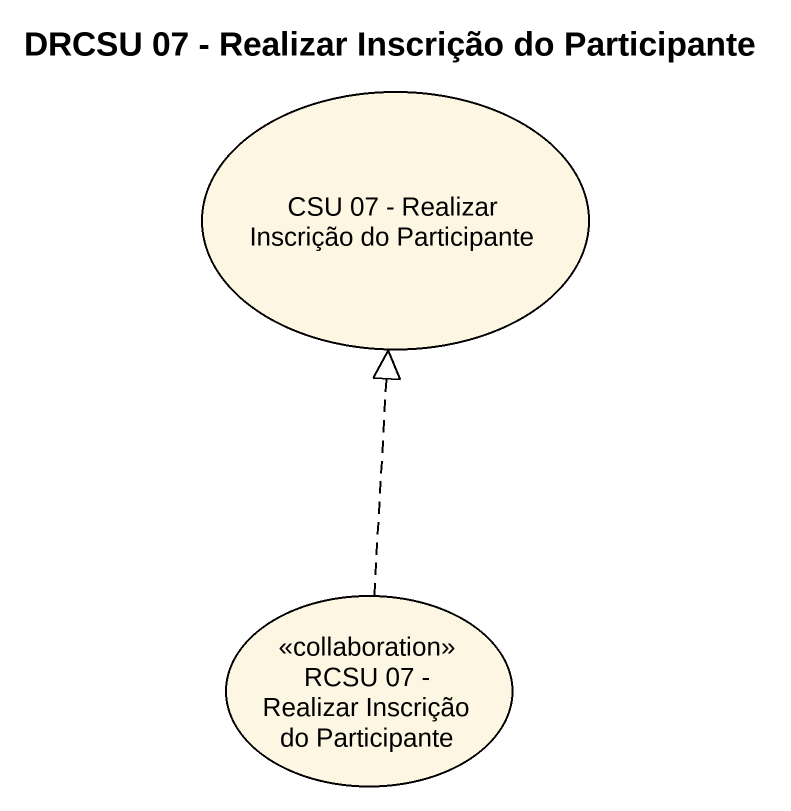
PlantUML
@startuml
title DRCSU 07 - Realizar Inscrição do Participante
usecase "CSU 07 - Realizar Inscrição do Participante" as CSU_07_Realizar_Inscrição
usecase "RCSU 07 - Realizar Inscrição do Participante" as RCSU_07_Realizar_Inscrição <<collaboration>>
RCSU_07_Realizar_Inscrição .up.|> CSU_07_Realizar_Inscrição
@enduml
